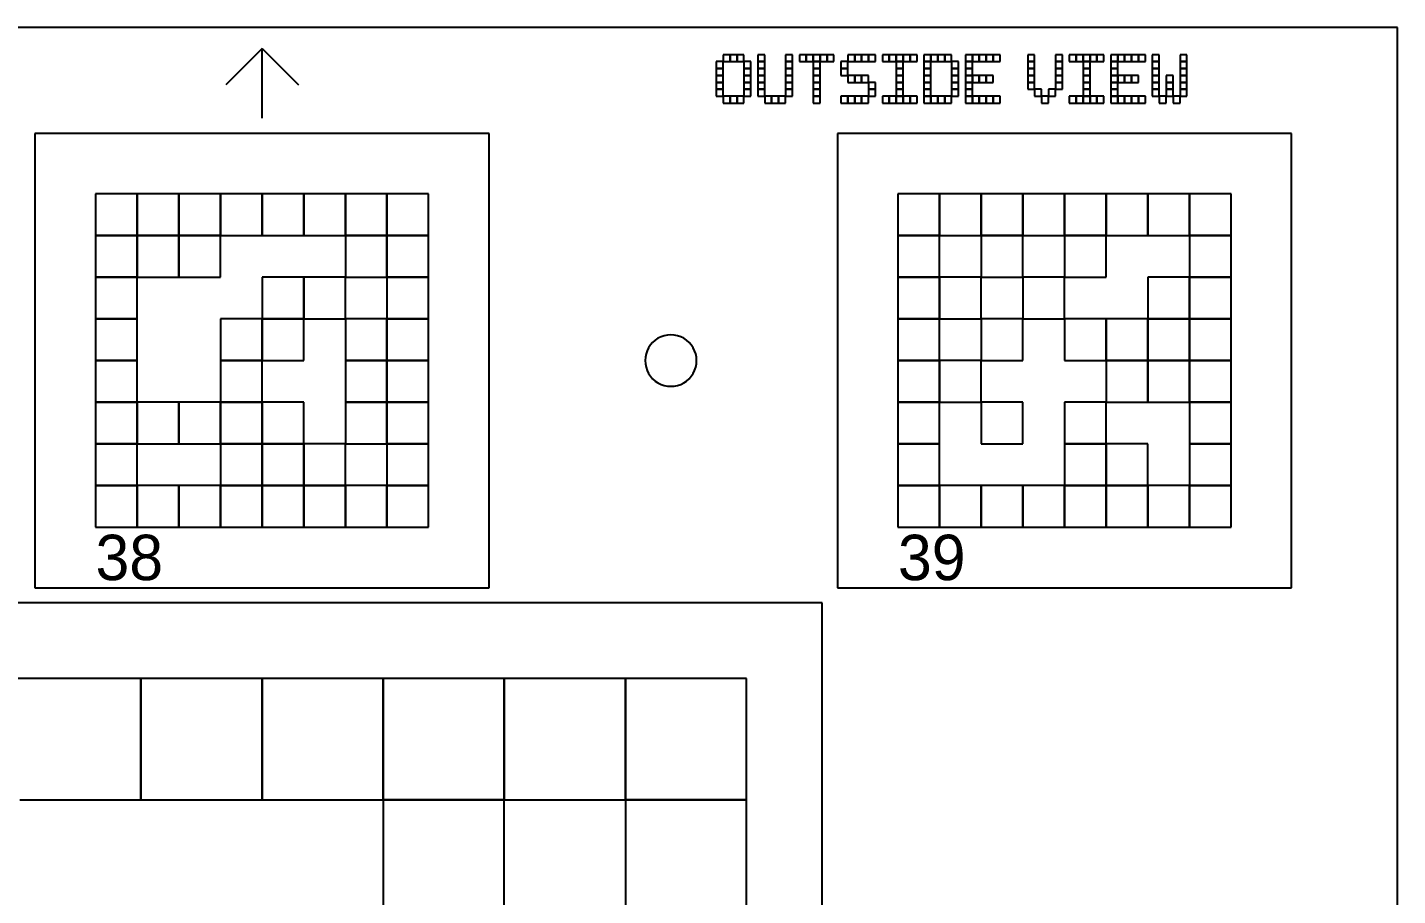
# Model space of a CAD drawing. Extents: x 0 to 490, y -8 to 329.
# Drawn here: x 229.5 to 320, y 92.7 to 150 of the extents above; entities that cross this region are included whole.
import ezdxf

# ---------------------------------------------------------------- set-up
doc = ezdxf.new("R2010")
doc.units = 0
for name, color, linetype in [('BLACK_POCKET', 7, 'CONTINUOUS'), ('BOARD_TEXT', 2, 'CONTINUOUS'), ('CUT', 1, 'CONTINUOUS'), ('LABEL', 3, 'CONTINUOUS'), ('MOUNT_HOLE', 5, 'CONTINUOUS'), ('ORIENTATION', 1, 'CONTINUOUS'), ('QUIET_ZONE', 4, 'CONTINUOUS'), ('TAG_BOUNDARY', 8, 'CONTINUOUS')]:
    doc.layers.add(name, color=color, linetype=linetype)

msp = doc.modelspace()

# ---------------------------------------------------------------- linework, layer by layer
at = {"layer": 'BLACK_POCKET'}
for p, q in [((236.75, 139), (234, 139)), ((234, 139), (234, 136.25)), ((236.75, 136.25), (236.75, 139)), ((239.5, 139), (236.75, 139)), ((236.75, 139), (236.75, 136.25)), ((239.5, 136.25), (239.5, 139)), ((242.25, 139), (239.5, 139)), ((239.5, 139), (239.5, 136.25)), ((242.25, 136.25), (242.25, 139)), ((245, 139), (242.25, 139)), ((242.25, 139), (242.25, 136.25)), ((245, 136.25), (245, 139)), ((247.75, 139), (245, 139)), ((245, 139), (245, 136.25)), ((247.75, 136.25), (247.75, 139)), ((250.5, 139), (247.75, 139)), ((247.75, 139), (247.75, 136.25)), ((250.5, 136.25), (250.5, 139)), ((253.25, 139), (250.5, 139)), ((250.5, 139), (250.5, 136.25)), ((253.25, 136.25), (253.25, 139)), ((256, 139), (253.25, 139)), ((253.25, 139), (253.25, 136.25)), ((256, 136.25), (256, 139)), ((289.75, 139), (287, 139)), ((287, 139), (287, 136.25)), ((289.75, 136.25), (289.75, 139)), ((292.5, 139), (289.75, 139)), ((289.75, 139), (289.75, 136.25)), ((292.5, 136.25), (292.5, 139)), ((295.25, 139), (292.5, 139)), ((292.5, 139), (292.5, 136.25)), ((295.25, 136.25), (295.25, 139)), ((298, 139), (295.25, 139)), ((295.25, 139), (295.25, 136.25)), ((298, 136.25), (298, 139)), ((300.75, 139), (298, 139)), ((298, 139), (298, 136.25)), ((300.75, 136.25), (300.75, 139)), ((303.5, 139), (300.75, 139)), ((300.75, 139), (300.75, 136.25)), ((303.5, 136.25), (303.5, 139)), ((306.25, 139), (303.5, 139)), ((303.5, 139), (303.5, 136.25)), ((306.25, 136.25), (306.25, 139)), ((309, 139), (306.25, 139)), ((306.25, 139), (306.25, 136.25)), ((309, 136.25), (309, 139)), ((234, 136.25), (236.75, 136.25)), ((236.75, 136.25), (234, 136.25)), ((234, 136.25), (234, 133.5)), ((236.75, 136.25), (239.5, 136.25)), ((236.75, 133.5), (236.75, 136.25)), ((239.5, 136.25), (236.75, 136.25)), ((236.75, 136.25), (236.75, 133.5)), ((239.5, 136.25), (242.25, 136.25)), ((239.5, 133.5), (239.5, 136.25)), ((242.25, 136.25), (239.5, 136.25)), ((239.5, 136.25), (239.5, 133.5)), ((242.25, 136.25), (245, 136.25)), ((242.25, 133.5), (242.25, 136.25)), ((245, 136.25), (247.75, 136.25)), ((247.75, 136.25), (250.5, 136.25)), ((250.5, 136.25), (253.25, 136.25)), ((253.25, 136.25), (250.5, 136.25)), ((250.5, 136.25), (250.5, 133.5)), ((253.25, 136.25), (256, 136.25)), ((253.25, 133.5), (253.25, 136.25)), ((256, 136.25), (253.25, 136.25)), ((253.25, 136.25), (253.25, 133.5)), ((256, 133.5), (256, 136.25)), ((287, 136.25), (289.75, 136.25)), ((289.75, 136.25), (287, 136.25)), ((287, 136.25), (287, 133.5)), ((289.75, 136.25), (292.5, 136.25)), ((289.75, 133.5), (289.75, 136.25)), ((292.5, 136.25), (295.25, 136.25)), ((295.25, 136.25), (292.5, 136.25)), ((292.5, 136.25), (292.5, 133.5)), ((295.25, 136.25), (298, 136.25)), ((295.25, 133.5), (295.25, 136.25)), ((298, 136.25), (300.75, 136.25)), ((300.75, 136.25), (298, 136.25)), ((298, 136.25), (298, 133.5)), ((300.75, 136.25), (303.5, 136.25)), ((300.75, 133.5), (300.75, 136.25)), ((303.5, 136.25), (306.25, 136.25)), ((306.25, 136.25), (309, 136.25)), ((309, 136.25), (306.25, 136.25)), ((306.25, 136.25), (306.25, 133.5)), ((309, 133.5), (309, 136.25)), ((234, 133.5), (236.75, 133.5)), ((236.75, 133.5), (234, 133.5)), ((234, 133.5), (234, 130.75)), ((236.75, 133.5), (239.5, 133.5)), ((236.75, 130.75), (236.75, 133.5)), ((239.5, 133.5), (242.25, 133.5)), ((247.75, 133.5), (245, 133.5)), ((245, 133.5), (245, 130.75)), ((247.75, 130.75), (247.75, 133.5)), ((250.5, 133.5), (247.75, 133.5)), ((247.75, 133.5), (247.75, 130.75)), ((250.5, 133.5), (253.25, 133.5)), ((250.5, 130.75), (250.5, 133.5)), ((253.25, 133.5), (256, 133.5)), ((256, 133.5), (253.25, 133.5)), ((253.25, 133.5), (253.25, 130.75)), ((256, 130.75), (256, 133.5)), ((287, 133.5), (289.75, 133.5)), ((289.75, 133.5), (287, 133.5)), ((287, 133.5), (287, 130.75)), ((289.75, 130.75), (289.75, 133.5)), ((292.5, 133.5), (289.75, 133.5)), ((289.75, 133.5), (289.75, 130.75)), ((292.5, 133.5), (295.25, 133.5)), ((292.5, 130.75), (292.5, 133.5)), ((298, 133.5), (295.25, 133.5)), ((295.25, 133.5), (295.25, 130.75)), ((298, 133.5), (300.75, 133.5)), ((298, 130.75), (298, 133.5)), ((306.25, 133.5), (303.5, 133.5)), ((303.5, 133.5), (303.5, 130.75)), ((306.25, 133.5), (309, 133.5)), ((306.25, 130.75), (306.25, 133.5)), ((309, 133.5), (306.25, 133.5)), ((306.25, 133.5), (306.25, 130.75)), ((309, 130.75), (309, 133.5)), ((234, 130.75), (236.75, 130.75)), ((236.75, 130.75), (234, 130.75)), ((234, 130.75), (234, 128)), ((236.75, 128), (236.75, 130.75)), ((245, 130.75), (242.25, 130.75)), ((242.25, 130.75), (242.25, 128)), ((245, 130.75), (247.75, 130.75)), ((245, 128), (245, 130.75)), ((247.75, 130.75), (245, 130.75)), ((245, 130.75), (245, 128)), ((247.75, 130.75), (250.5, 130.75)), ((247.75, 128), (247.75, 130.75)), ((253.25, 130.75), (250.5, 130.75)), ((250.5, 130.75), (250.5, 128)), ((253.25, 130.75), (256, 130.75)), ((253.25, 128), (253.25, 130.75)), ((256, 130.75), (253.25, 130.75)), ((253.25, 130.75), (253.25, 128)), ((256, 128), (256, 130.75)), ((287, 130.75), (289.75, 130.75)), ((289.75, 130.75), (287, 130.75)), ((287, 130.75), (287, 128)), ((289.75, 130.75), (292.5, 130.75)), ((289.75, 128), (289.75, 130.75)), ((295.25, 130.75), (292.5, 130.75)), ((292.5, 130.75), (292.5, 128)), ((295.25, 130.75), (298, 130.75)), ((295.25, 128), (295.25, 130.75)), ((300.75, 130.75), (298, 130.75)), ((298, 130.75), (298, 128)), ((300.75, 128), (300.75, 130.75)), ((303.5, 130.75), (300.75, 130.75)), ((300.75, 130.75), (300.75, 128)), ((303.5, 130.75), (306.25, 130.75)), ((303.5, 128), (303.5, 130.75)), ((306.25, 130.75), (303.5, 130.75)), ((303.5, 130.75), (303.5, 128)), ((306.25, 130.75), (309, 130.75)), ((306.25, 128), (306.25, 130.75)), ((309, 130.75), (306.25, 130.75)), ((306.25, 130.75), (306.25, 128)), ((309, 128), (309, 130.75)), ((234, 128), (236.75, 128)), ((236.75, 128), (234, 128)), ((234, 128), (234, 125.25)), ((236.75, 125.25), (236.75, 128)), ((242.25, 128), (245, 128)), ((245, 128), (242.25, 128)), ((242.25, 128), (242.25, 125.25)), ((245, 128), (247.75, 128)), ((245, 125.25), (245, 128)), ((250.5, 128), (253.25, 128)), ((253.25, 128), (250.5, 128)), ((250.5, 128), (250.5, 125.25)), ((253.25, 128), (256, 128)), ((253.25, 125.25), (253.25, 128)), ((256, 128), (253.25, 128)), ((253.25, 128), (253.25, 125.25)), ((256, 125.25), (256, 128)), ((287, 128), (289.75, 128)), ((289.75, 128), (287, 128)), ((287, 128), (287, 125.25)), ((289.75, 125.25), (289.75, 128)), ((292.5, 128), (289.75, 128)), ((289.75, 128), (289.75, 125.25)), ((292.5, 128), (295.25, 128)), ((292.5, 125.25), (292.5, 128)), ((298, 128), (300.75, 128)), ((300.75, 128), (303.5, 128)), ((303.5, 128), (300.75, 128)), ((300.75, 128), (300.75, 125.25)), ((303.5, 128), (306.25, 128)), ((303.5, 125.25), (303.5, 128)), ((306.25, 128), (303.5, 128)), ((303.5, 128), (303.5, 125.25)), ((306.25, 128), (309, 128)), ((306.25, 125.25), (306.25, 128)), ((309, 128), (306.25, 128)), ((306.25, 128), (306.25, 125.25)), ((309, 125.25), (309, 128)), ((234, 125.25), (236.75, 125.25)), ((236.75, 125.25), (234, 125.25)), ((234, 125.25), (234, 122.5)), ((236.75, 122.5), (236.75, 125.25)), ((239.5, 125.25), (236.75, 125.25)), ((236.75, 125.25), (236.75, 122.5)), ((239.5, 122.5), (239.5, 125.25)), ((242.25, 125.25), (239.5, 125.25)), ((239.5, 125.25), (239.5, 122.5)), ((242.25, 125.25), (245, 125.25)), ((242.25, 122.5), (242.25, 125.25)), ((245, 125.25), (242.25, 125.25)), ((242.25, 125.25), (242.25, 122.5)), ((245, 122.5), (245, 125.25)), ((247.75, 125.25), (245, 125.25)), ((245, 125.25), (245, 122.5)), ((247.75, 122.5), (247.75, 125.25)), ((250.5, 125.25), (253.25, 125.25)), ((253.25, 125.25), (250.5, 125.25)), ((250.5, 125.25), (250.5, 122.5)), ((253.25, 125.25), (256, 125.25)), ((253.25, 122.5), (253.25, 125.25)), ((256, 125.25), (253.25, 125.25)), ((253.25, 125.25), (253.25, 122.5)), ((256, 122.5), (256, 125.25)), ((287, 125.25), (289.75, 125.25)), ((289.75, 125.25), (287, 125.25)), ((287, 125.25), (287, 122.5)), ((289.75, 125.25), (292.5, 125.25)), ((289.75, 122.5), (289.75, 125.25)), ((295.25, 125.25), (292.5, 125.25)), ((292.5, 125.25), (292.5, 122.5)), ((295.25, 122.5), (295.25, 125.25)), ((300.75, 125.25), (298, 125.25)), ((298, 125.25), (298, 122.5)), ((300.75, 125.25), (303.5, 125.25)), ((300.75, 122.5), (300.75, 125.25)), ((303.5, 125.25), (306.25, 125.25)), ((306.25, 125.25), (309, 125.25)), ((309, 125.25), (306.25, 125.25)), ((306.25, 125.25), (306.25, 122.5)), ((309, 122.5), (309, 125.25)), ((234, 122.5), (236.75, 122.5)), ((236.75, 122.5), (234, 122.5)), ((234, 122.5), (234, 119.75)), ((236.75, 122.5), (239.5, 122.5)), ((236.75, 119.75), (236.75, 122.5)), ((239.5, 122.5), (242.25, 122.5)), ((242.25, 122.5), (245, 122.5)), ((245, 122.5), (242.25, 122.5)), ((242.25, 122.5), (242.25, 119.75)), ((245, 122.5), (247.75, 122.5)), ((245, 119.75), (245, 122.5)), ((247.75, 122.5), (245, 122.5)), ((245, 122.5), (245, 119.75)), ((247.75, 119.75), (247.75, 122.5)), ((250.5, 122.5), (247.75, 122.5)), ((247.75, 122.5), (247.75, 119.75)), ((250.5, 122.5), (253.25, 122.5)), ((250.5, 119.75), (250.5, 122.5)), ((253.25, 122.5), (256, 122.5)), ((256, 122.5), (253.25, 122.5)), ((253.25, 122.5), (253.25, 119.75)), ((256, 119.75), (256, 122.5)), ((287, 122.5), (289.75, 122.5)), ((289.75, 122.5), (287, 122.5)), ((287, 122.5), (287, 119.75)), ((289.75, 119.75), (289.75, 122.5)), ((292.5, 122.5), (295.25, 122.5)), ((298, 122.5), (300.75, 122.5)), ((300.75, 122.5), (298, 122.5)), ((298, 122.5), (298, 119.75)), ((300.75, 119.75), (300.75, 122.5)), ((303.5, 122.5), (300.75, 122.5)), ((300.75, 122.5), (300.75, 119.75)), ((303.5, 119.75), (303.5, 122.5)), ((306.25, 122.5), (309, 122.5)), ((309, 122.5), (306.25, 122.5)), ((306.25, 122.5), (306.25, 119.75)), ((309, 119.75), (309, 122.5)), ((234, 119.75), (236.75, 119.75)), ((236.75, 119.75), (234, 119.75)), ((234, 119.75), (234, 117)), ((236.75, 117), (236.75, 119.75)), ((239.5, 119.75), (236.75, 119.75)), ((236.75, 119.75), (236.75, 117)), ((239.5, 117), (239.5, 119.75)), ((242.25, 119.75), (239.5, 119.75)), ((239.5, 119.75), (239.5, 117)), ((242.25, 119.75), (245, 119.75)), ((242.25, 117), (242.25, 119.75)), ((245, 119.75), (242.25, 119.75)), ((242.25, 119.75), (242.25, 117)), ((245, 119.75), (247.75, 119.75)), ((245, 117), (245, 119.75)), ((247.75, 119.75), (245, 119.75)), ((245, 119.75), (245, 117)), ((247.75, 119.75), (250.5, 119.75)), ((247.75, 117), (247.75, 119.75)), ((250.5, 119.75), (247.75, 119.75)), ((247.75, 119.75), (247.75, 117)), ((250.5, 117), (250.5, 119.75)), ((253.25, 119.75), (250.5, 119.75)), ((250.5, 119.75), (250.5, 117)), ((253.25, 119.75), (256, 119.75)), ((253.25, 117), (253.25, 119.75)), ((256, 119.75), (253.25, 119.75)), ((253.25, 119.75), (253.25, 117)), ((256, 117), (256, 119.75)), ((287, 119.75), (289.75, 119.75)), ((289.75, 119.75), (287, 119.75)), ((287, 119.75), (287, 117)), ((289.75, 117), (289.75, 119.75)), ((292.5, 119.75), (289.75, 119.75)), ((289.75, 119.75), (289.75, 117)), ((292.5, 117), (292.5, 119.75)), ((295.25, 119.75), (292.5, 119.75)), ((292.5, 119.75), (292.5, 117)), ((295.25, 117), (295.25, 119.75)), ((298, 119.75), (295.25, 119.75)), ((295.25, 119.75), (295.25, 117)), ((298, 119.75), (300.75, 119.75)), ((298, 117), (298, 119.75)), ((300.75, 119.75), (298, 119.75)), ((298, 119.75), (298, 117)), ((300.75, 119.75), (303.5, 119.75)), ((300.75, 117), (300.75, 119.75)), ((303.5, 119.75), (300.75, 119.75)), ((300.75, 119.75), (300.75, 117)), ((303.5, 117), (303.5, 119.75)), ((306.25, 119.75), (303.5, 119.75)), ((303.5, 119.75), (303.5, 117)), ((306.25, 119.75), (309, 119.75)), ((306.25, 117), (306.25, 119.75)), ((309, 119.75), (306.25, 119.75)), ((306.25, 119.75), (306.25, 117)), ((309, 117), (309, 119.75)), ((234, 117), (236.75, 117)), ((236.75, 117), (239.5, 117)), ((239.5, 117), (242.25, 117)), ((242.25, 117), (245, 117)), ((245, 117), (247.75, 117)), ((247.75, 117), (250.5, 117)), ((250.5, 117), (253.25, 117)), ((253.25, 117), (256, 117)), ((287, 117), (289.75, 117)), ((289.75, 117), (292.5, 117)), ((292.5, 117), (295.25, 117)), ((295.25, 117), (298, 117)), ((298, 117), (300.75, 117)), ((300.75, 117), (303.5, 117)), ((303.5, 117), (306.25, 117)), ((306.25, 117), (309, 117)), ((237, 107), (229, 107)), ((237, 99), (237, 107)), ((245, 107), (237, 107)), ((237, 107), (237, 99)), ((245, 99), (245, 107)), ((253, 107), (245, 107)), ((245, 107), (245, 99)), ((253, 99), (253, 107)), ((261, 107), (253, 107)), ((253, 107), (253, 99)), ((261, 99), (261, 107)), ((269, 107), (261, 107)), ((261, 107), (261, 99)), ((269, 99), (269, 107)), ((277, 107), (269, 107)), ((269, 107), (269, 99)), ((277, 99), (277, 107)), ((229, 99), (237, 99)), ((237, 99), (245, 99)), ((245, 99), (253, 99)), ((253, 99), (261, 99)), ((261, 99), (253, 99)), ((253, 99), (253, 91)), ((261, 99), (269, 99)), ((261, 91), (261, 99)), ((269, 99), (277, 99)), ((277, 99), (269, 99)), ((269, 99), (269, 91)), ((277, 91), (277, 99))]:
    msp.add_line(p, q, dxfattribs=at)
at = {"layer": 'BOARD_TEXT'}
for p, q in [((275.457143, 147.742857), (275, 147.742857)), ((275, 147.742857), (275, 147.285714)), ((275.914286, 148.2), (275.457143, 148.2)), ((275.457143, 148.2), (275.457143, 147.742857)), ((275.457143, 147.742857), (275.914286, 147.742857)), ((275.457143, 147.285714), (275.457143, 147.742857)), ((275.914286, 147.742857), (275.914286, 148.2)), ((276.371429, 148.2), (275.914286, 148.2)), ((275.914286, 148.2), (275.914286, 147.742857)), ((275.914286, 147.742857), (276.371429, 147.742857)), ((276.371429, 147.742857), (276.371429, 148.2)), ((276.828571, 148.2), (276.371429, 148.2)), ((276.371429, 148.2), (276.371429, 147.742857)), ((276.371429, 147.742857), (276.828571, 147.742857)), ((276.828571, 147.742857), (276.828571, 148.2)), ((277.285714, 147.742857), (276.828571, 147.742857)), ((276.828571, 147.742857), (276.828571, 147.285714)), ((277.285714, 147.285714), (277.285714, 147.742857)), ((278.2, 148.2), (277.742857, 148.2)), ((277.742857, 148.2), (277.742857, 147.742857)), ((277.742857, 147.742857), (278.2, 147.742857)), ((278.2, 147.742857), (277.742857, 147.742857)), ((277.742857, 147.742857), (277.742857, 147.285714)), ((278.2, 147.742857), (278.2, 148.2)), ((278.2, 147.285714), (278.2, 147.742857)), ((280.028571, 148.2), (279.571429, 148.2)), ((279.571429, 148.2), (279.571429, 147.742857)), ((279.571429, 147.742857), (280.028571, 147.742857)), ((280.028571, 147.742857), (279.571429, 147.742857)), ((279.571429, 147.742857), (279.571429, 147.285714)), ((280.028571, 147.742857), (280.028571, 148.2)), ((280.028571, 147.285714), (280.028571, 147.742857)), ((280.942857, 148.2), (280.485714, 148.2)), ((280.485714, 148.2), (280.485714, 147.742857)), ((280.485714, 147.742857), (280.942857, 147.742857)), ((280.942857, 147.742857), (280.942857, 148.2)), ((281.4, 148.2), (280.942857, 148.2)), ((280.942857, 148.2), (280.942857, 147.742857)), ((280.942857, 147.742857), (281.4, 147.742857)), ((281.4, 147.742857), (281.4, 148.2)), ((281.857143, 148.2), (281.4, 148.2)), ((281.4, 148.2), (281.4, 147.742857)), ((281.4, 147.742857), (281.857143, 147.742857)), ((281.857143, 147.742857), (281.4, 147.742857)), ((281.4, 147.742857), (281.4, 147.285714)), ((281.857143, 147.742857), (281.857143, 148.2)), ((282.314286, 148.2), (281.857143, 148.2)), ((281.857143, 148.2), (281.857143, 147.742857)), ((281.857143, 147.742857), (282.314286, 147.742857)), ((281.857143, 147.285714), (281.857143, 147.742857)), ((282.314286, 147.742857), (282.314286, 148.2)), ((282.771429, 148.2), (282.314286, 148.2)), ((282.314286, 148.2), (282.314286, 147.742857)), ((282.314286, 147.742857), (282.771429, 147.742857)), ((282.771429, 147.742857), (282.771429, 148.2)), ((283.685714, 147.742857), (283.228571, 147.742857)), ((283.228571, 147.742857), (283.228571, 147.285714)), ((284.142857, 148.2), (283.685714, 148.2)), ((283.685714, 148.2), (283.685714, 147.742857)), ((283.685714, 147.742857), (284.142857, 147.742857)), ((283.685714, 147.285714), (283.685714, 147.742857)), ((284.142857, 147.742857), (284.142857, 148.2)), ((284.6, 148.2), (284.142857, 148.2)), ((284.142857, 148.2), (284.142857, 147.742857)), ((284.142857, 147.742857), (284.6, 147.742857)), ((284.6, 147.742857), (284.6, 148.2)), ((285.057143, 148.2), (284.6, 148.2)), ((284.6, 148.2), (284.6, 147.742857)), ((284.6, 147.742857), (285.057143, 147.742857)), ((285.057143, 147.742857), (285.057143, 148.2)), ((285.514286, 148.2), (285.057143, 148.2)), ((285.057143, 148.2), (285.057143, 147.742857)), ((285.057143, 147.742857), (285.514286, 147.742857)), ((285.514286, 147.742857), (285.514286, 148.2)), ((286.428571, 148.2), (285.971429, 148.2)), ((285.971429, 148.2), (285.971429, 147.742857)), ((285.971429, 147.742857), (286.428571, 147.742857)), ((286.428571, 147.742857), (286.428571, 148.2)), ((286.885714, 148.2), (286.428571, 148.2)), ((286.428571, 148.2), (286.428571, 147.742857)), ((286.428571, 147.742857), (286.885714, 147.742857)), ((286.885714, 147.742857), (286.885714, 148.2)), ((287.342857, 148.2), (286.885714, 148.2)), ((286.885714, 148.2), (286.885714, 147.742857)), ((286.885714, 147.742857), (287.342857, 147.742857)), ((287.342857, 147.742857), (286.885714, 147.742857)), ((286.885714, 147.742857), (286.885714, 147.285714)), ((287.342857, 147.742857), (287.342857, 148.2)), ((287.8, 148.2), (287.342857, 148.2)), ((287.342857, 148.2), (287.342857, 147.742857)), ((287.342857, 147.742857), (287.8, 147.742857)), ((287.342857, 147.285714), (287.342857, 147.742857)), ((287.8, 147.742857), (287.8, 148.2)), ((288.257143, 148.2), (287.8, 148.2)), ((287.8, 148.2), (287.8, 147.742857)), ((287.8, 147.742857), (288.257143, 147.742857)), ((288.257143, 147.742857), (288.257143, 148.2)), ((289.171429, 148.2), (288.714286, 148.2)), ((288.714286, 148.2), (288.714286, 147.742857)), ((288.714286, 147.742857), (289.171429, 147.742857)), ((289.171429, 147.742857), (288.714286, 147.742857)), ((288.714286, 147.742857), (288.714286, 147.285714)), ((289.171429, 147.742857), (289.171429, 148.2)), ((289.628571, 148.2), (289.171429, 148.2)), ((289.171429, 148.2), (289.171429, 147.742857)), ((289.171429, 147.742857), (289.628571, 147.742857)), ((289.171429, 147.285714), (289.171429, 147.742857)), ((289.628571, 147.742857), (289.628571, 148.2)), ((290.085714, 148.2), (289.628571, 148.2)), ((289.628571, 148.2), (289.628571, 147.742857)), ((289.628571, 147.742857), (290.085714, 147.742857)), ((290.085714, 147.742857), (290.085714, 148.2)), ((290.542857, 148.2), (290.085714, 148.2)), ((290.085714, 148.2), (290.085714, 147.742857)), ((290.085714, 147.742857), (290.542857, 147.742857)), ((290.542857, 147.742857), (290.542857, 148.2)), ((291, 147.742857), (290.542857, 147.742857)), ((290.542857, 147.742857), (290.542857, 147.285714)), ((291, 147.285714), (291, 147.742857)), ((291.914286, 148.2), (291.457143, 148.2)), ((291.457143, 148.2), (291.457143, 147.742857)), ((291.457143, 147.742857), (291.914286, 147.742857)), ((291.914286, 147.742857), (291.457143, 147.742857)), ((291.457143, 147.742857), (291.457143, 147.285714)), ((291.914286, 147.742857), (291.914286, 148.2)), ((292.371429, 148.2), (291.914286, 148.2)), ((291.914286, 148.2), (291.914286, 147.742857)), ((291.914286, 147.742857), (292.371429, 147.742857)), ((291.914286, 147.285714), (291.914286, 147.742857)), ((292.371429, 147.742857), (292.371429, 148.2)), ((292.828571, 148.2), (292.371429, 148.2)), ((292.371429, 148.2), (292.371429, 147.742857)), ((292.371429, 147.742857), (292.828571, 147.742857)), ((292.828571, 147.742857), (292.828571, 148.2)), ((293.285714, 148.2), (292.828571, 148.2)), ((292.828571, 148.2), (292.828571, 147.742857)), ((292.828571, 147.742857), (293.285714, 147.742857)), ((293.285714, 147.742857), (293.285714, 148.2)), ((293.742857, 148.2), (293.285714, 148.2)), ((293.285714, 148.2), (293.285714, 147.742857)), ((293.285714, 147.742857), (293.742857, 147.742857)), ((293.742857, 147.742857), (293.742857, 148.2)), ((296.028571, 148.2), (295.571429, 148.2)), ((295.571429, 148.2), (295.571429, 147.742857)), ((295.571429, 147.742857), (296.028571, 147.742857)), ((296.028571, 147.742857), (295.571429, 147.742857)), ((295.571429, 147.742857), (295.571429, 147.285714)), ((296.028571, 147.742857), (296.028571, 148.2)), ((296.028571, 147.285714), (296.028571, 147.742857)), ((297.857143, 148.2), (297.4, 148.2)), ((297.4, 148.2), (297.4, 147.742857)), ((297.4, 147.742857), (297.857143, 147.742857)), ((297.857143, 147.742857), (297.4, 147.742857)), ((297.4, 147.742857), (297.4, 147.285714)), ((297.857143, 147.742857), (297.857143, 148.2)), ((297.857143, 147.285714), (297.857143, 147.742857)), ((298.771429, 148.2), (298.314286, 148.2)), ((298.314286, 148.2), (298.314286, 147.742857)), ((298.314286, 147.742857), (298.771429, 147.742857)), ((298.771429, 147.742857), (298.771429, 148.2)), ((299.228571, 148.2), (298.771429, 148.2)), ((298.771429, 148.2), (298.771429, 147.742857)), ((298.771429, 147.742857), (299.228571, 147.742857)), ((299.228571, 147.742857), (299.228571, 148.2)), ((299.685714, 148.2), (299.228571, 148.2)), ((299.228571, 148.2), (299.228571, 147.742857)), ((299.228571, 147.742857), (299.685714, 147.742857)), ((299.685714, 147.742857), (299.228571, 147.742857)), ((299.228571, 147.742857), (299.228571, 147.285714)), ((299.685714, 147.742857), (299.685714, 148.2)), ((300.142857, 148.2), (299.685714, 148.2)), ((299.685714, 148.2), (299.685714, 147.742857)), ((299.685714, 147.742857), (300.142857, 147.742857)), ((299.685714, 147.285714), (299.685714, 147.742857)), ((300.142857, 147.742857), (300.142857, 148.2)), ((300.6, 148.2), (300.142857, 148.2)), ((300.142857, 148.2), (300.142857, 147.742857)), ((300.142857, 147.742857), (300.6, 147.742857)), ((300.6, 147.742857), (300.6, 148.2)), ((301.514286, 148.2), (301.057143, 148.2)), ((301.057143, 148.2), (301.057143, 147.742857)), ((301.057143, 147.742857), (301.514286, 147.742857)), ((301.514286, 147.742857), (301.057143, 147.742857)), ((301.057143, 147.742857), (301.057143, 147.285714)), ((301.514286, 147.742857), (301.514286, 148.2)), ((301.971429, 148.2), (301.514286, 148.2)), ((301.514286, 148.2), (301.514286, 147.742857)), ((301.514286, 147.742857), (301.971429, 147.742857)), ((301.514286, 147.285714), (301.514286, 147.742857)), ((301.971429, 147.742857), (301.971429, 148.2)), ((302.428571, 148.2), (301.971429, 148.2)), ((301.971429, 148.2), (301.971429, 147.742857)), ((301.971429, 147.742857), (302.428571, 147.742857)), ((302.428571, 147.742857), (302.428571, 148.2)), ((302.885714, 148.2), (302.428571, 148.2)), ((302.428571, 148.2), (302.428571, 147.742857)), ((302.428571, 147.742857), (302.885714, 147.742857)), ((302.885714, 147.742857), (302.885714, 148.2)), ((303.342857, 148.2), (302.885714, 148.2)), ((302.885714, 148.2), (302.885714, 147.742857)), ((302.885714, 147.742857), (303.342857, 147.742857)), ((303.342857, 147.742857), (303.342857, 148.2)), ((304.257143, 148.2), (303.8, 148.2)), ((303.8, 148.2), (303.8, 147.742857)), ((303.8, 147.742857), (304.257143, 147.742857)), ((304.257143, 147.742857), (303.8, 147.742857)), ((303.8, 147.742857), (303.8, 147.285714)), ((304.257143, 147.742857), (304.257143, 148.2)), ((304.257143, 147.285714), (304.257143, 147.742857)), ((306.085714, 148.2), (305.628571, 148.2)), ((305.628571, 148.2), (305.628571, 147.742857)), ((305.628571, 147.742857), (306.085714, 147.742857)), ((306.085714, 147.742857), (305.628571, 147.742857)), ((305.628571, 147.742857), (305.628571, 147.285714)), ((306.085714, 147.742857), (306.085714, 148.2)), ((306.085714, 147.285714), (306.085714, 147.742857)), ((275, 147.285714), (275.457143, 147.285714)), ((275.457143, 147.285714), (275, 147.285714)), ((275, 147.285714), (275, 146.828571)), ((275, 146.828571), (275.457143, 146.828571)), ((275.457143, 146.828571), (275, 146.828571)), ((275, 146.828571), (275, 146.371429)), ((275.457143, 146.828571), (275.457143, 147.285714)), ((275.457143, 146.371429), (275.457143, 146.828571)), ((276.828571, 147.285714), (277.285714, 147.285714)), ((277.285714, 147.285714), (276.828571, 147.285714)), ((276.828571, 147.285714), (276.828571, 146.828571)), ((276.828571, 146.828571), (277.285714, 146.828571)), ((277.285714, 146.828571), (276.828571, 146.828571)), ((276.828571, 146.828571), (276.828571, 146.371429)), ((277.285714, 146.828571), (277.285714, 147.285714)), ((277.285714, 146.371429), (277.285714, 146.828571)), ((277.742857, 147.285714), (278.2, 147.285714)), ((278.2, 147.285714), (277.742857, 147.285714)), ((277.742857, 147.285714), (277.742857, 146.828571)), ((277.742857, 146.828571), (278.2, 146.828571)), ((278.2, 146.828571), (277.742857, 146.828571)), ((277.742857, 146.828571), (277.742857, 146.371429)), ((278.2, 146.828571), (278.2, 147.285714)), ((278.2, 146.371429), (278.2, 146.828571)), ((279.571429, 147.285714), (280.028571, 147.285714)), ((280.028571, 147.285714), (279.571429, 147.285714)), ((279.571429, 147.285714), (279.571429, 146.828571)), ((279.571429, 146.828571), (280.028571, 146.828571)), ((280.028571, 146.828571), (279.571429, 146.828571)), ((279.571429, 146.828571), (279.571429, 146.371429)), ((280.028571, 146.828571), (280.028571, 147.285714)), ((280.028571, 146.371429), (280.028571, 146.828571)), ((281.4, 147.285714), (281.857143, 147.285714)), ((281.857143, 147.285714), (281.4, 147.285714)), ((281.4, 147.285714), (281.4, 146.828571)), ((281.4, 146.828571), (281.857143, 146.828571)), ((281.857143, 146.828571), (281.4, 146.828571)), ((281.4, 146.828571), (281.4, 146.371429)), ((281.857143, 146.828571), (281.857143, 147.285714)), ((281.857143, 146.371429), (281.857143, 146.828571)), ((283.228571, 147.285714), (283.685714, 147.285714)), ((283.685714, 147.285714), (283.228571, 147.285714)), ((283.228571, 147.285714), (283.228571, 146.828571)), ((283.228571, 146.828571), (283.685714, 146.828571)), ((283.685714, 146.828571), (283.685714, 147.285714)), ((284.142857, 146.828571), (283.685714, 146.828571)), ((283.685714, 146.828571), (283.685714, 146.371429)), ((284.142857, 146.371429), (284.142857, 146.828571)), ((284.6, 146.828571), (284.142857, 146.828571)), ((284.142857, 146.828571), (284.142857, 146.371429)), ((284.6, 146.371429), (284.6, 146.828571)), ((285.057143, 146.828571), (284.6, 146.828571)), ((284.6, 146.828571), (284.6, 146.371429)), ((285.057143, 146.371429), (285.057143, 146.828571)), ((286.885714, 147.285714), (287.342857, 147.285714)), ((287.342857, 147.285714), (286.885714, 147.285714)), ((286.885714, 147.285714), (286.885714, 146.828571)), ((286.885714, 146.828571), (287.342857, 146.828571)), ((287.342857, 146.828571), (286.885714, 146.828571)), ((286.885714, 146.828571), (286.885714, 146.371429)), ((287.342857, 146.828571), (287.342857, 147.285714)), ((287.342857, 146.371429), (287.342857, 146.828571)), ((288.714286, 147.285714), (289.171429, 147.285714)), ((289.171429, 147.285714), (288.714286, 147.285714)), ((288.714286, 147.285714), (288.714286, 146.828571)), ((288.714286, 146.828571), (289.171429, 146.828571)), ((289.171429, 146.828571), (288.714286, 146.828571)), ((288.714286, 146.828571), (288.714286, 146.371429)), ((289.171429, 146.828571), (289.171429, 147.285714)), ((289.171429, 146.371429), (289.171429, 146.828571)), ((290.542857, 147.285714), (291, 147.285714)), ((291, 147.285714), (290.542857, 147.285714)), ((290.542857, 147.285714), (290.542857, 146.828571)), ((290.542857, 146.828571), (291, 146.828571)), ((291, 146.828571), (290.542857, 146.828571)), ((290.542857, 146.828571), (290.542857, 146.371429)), ((291, 146.828571), (291, 147.285714)), ((291, 146.371429), (291, 146.828571)), ((291.457143, 147.285714), (291.914286, 147.285714)), ((291.914286, 147.285714), (291.457143, 147.285714)), ((291.457143, 147.285714), (291.457143, 146.828571)), ((291.457143, 146.828571), (291.914286, 146.828571)), ((291.914286, 146.828571), (291.457143, 146.828571)), ((291.457143, 146.828571), (291.457143, 146.371429)), ((291.914286, 146.828571), (291.914286, 147.285714)), ((291.914286, 146.371429), (291.914286, 146.828571)), ((292.371429, 146.828571), (291.914286, 146.828571)), ((291.914286, 146.828571), (291.914286, 146.371429)), ((292.371429, 146.371429), (292.371429, 146.828571)), ((292.828571, 146.828571), (292.371429, 146.828571)), ((292.371429, 146.828571), (292.371429, 146.371429)), ((292.828571, 146.371429), (292.828571, 146.828571)), ((293.285714, 146.828571), (292.828571, 146.828571)), ((292.828571, 146.828571), (292.828571, 146.371429)), ((293.285714, 146.371429), (293.285714, 146.828571)), ((295.571429, 147.285714), (296.028571, 147.285714)), ((296.028571, 147.285714), (295.571429, 147.285714)), ((295.571429, 147.285714), (295.571429, 146.828571)), ((295.571429, 146.828571), (296.028571, 146.828571)), ((296.028571, 146.828571), (295.571429, 146.828571)), ((295.571429, 146.828571), (295.571429, 146.371429)), ((296.028571, 146.828571), (296.028571, 147.285714)), ((296.028571, 146.371429), (296.028571, 146.828571)), ((297.4, 147.285714), (297.857143, 147.285714)), ((297.857143, 147.285714), (297.4, 147.285714)), ((297.4, 147.285714), (297.4, 146.828571)), ((297.4, 146.828571), (297.857143, 146.828571)), ((297.857143, 146.828571), (297.4, 146.828571)), ((297.4, 146.828571), (297.4, 146.371429)), ((297.857143, 146.828571), (297.857143, 147.285714)), ((297.857143, 146.371429), (297.857143, 146.828571)), ((299.228571, 147.285714), (299.685714, 147.285714)), ((299.685714, 147.285714), (299.228571, 147.285714)), ((299.228571, 147.285714), (299.228571, 146.828571)), ((299.228571, 146.828571), (299.685714, 146.828571)), ((299.685714, 146.828571), (299.228571, 146.828571)), ((299.228571, 146.828571), (299.228571, 146.371429)), ((299.685714, 146.828571), (299.685714, 147.285714)), ((299.685714, 146.371429), (299.685714, 146.828571)), ((301.057143, 147.285714), (301.514286, 147.285714)), ((301.514286, 147.285714), (301.057143, 147.285714)), ((301.057143, 147.285714), (301.057143, 146.828571)), ((301.057143, 146.828571), (301.514286, 146.828571)), ((301.514286, 146.828571), (301.057143, 146.828571)), ((301.057143, 146.828571), (301.057143, 146.371429)), ((301.514286, 146.828571), (301.514286, 147.285714)), ((301.514286, 146.371429), (301.514286, 146.828571)), ((301.971429, 146.828571), (301.514286, 146.828571)), ((301.514286, 146.828571), (301.514286, 146.371429)), ((301.971429, 146.371429), (301.971429, 146.828571)), ((302.428571, 146.828571), (301.971429, 146.828571)), ((301.971429, 146.828571), (301.971429, 146.371429)), ((302.428571, 146.371429), (302.428571, 146.828571)), ((302.885714, 146.828571), (302.428571, 146.828571)), ((302.428571, 146.828571), (302.428571, 146.371429)), ((302.885714, 146.371429), (302.885714, 146.828571)), ((303.8, 147.285714), (304.257143, 147.285714)), ((304.257143, 147.285714), (303.8, 147.285714)), ((303.8, 147.285714), (303.8, 146.828571)), ((303.8, 146.828571), (304.257143, 146.828571)), ((304.257143, 146.828571), (303.8, 146.828571)), ((303.8, 146.828571), (303.8, 146.371429)), ((304.257143, 146.828571), (304.257143, 147.285714)), ((304.257143, 146.371429), (304.257143, 146.828571)), ((305.171429, 146.828571), (304.714286, 146.828571)), ((304.714286, 146.828571), (304.714286, 146.371429)), ((305.171429, 146.371429), (305.171429, 146.828571)), ((305.628571, 147.285714), (306.085714, 147.285714)), ((306.085714, 147.285714), (305.628571, 147.285714)), ((305.628571, 147.285714), (305.628571, 146.828571)), ((305.628571, 146.828571), (306.085714, 146.828571)), ((306.085714, 146.828571), (305.628571, 146.828571)), ((305.628571, 146.828571), (305.628571, 146.371429)), ((306.085714, 146.828571), (306.085714, 147.285714)), ((306.085714, 146.371429), (306.085714, 146.828571)), ((275, 146.371429), (275.457143, 146.371429)), ((275.457143, 146.371429), (275, 146.371429)), ((275, 146.371429), (275, 145.914286)), ((275, 145.914286), (275.457143, 145.914286)), ((275.457143, 145.914286), (275, 145.914286)), ((275, 145.914286), (275, 145.457143)), ((275.457143, 145.914286), (275.457143, 146.371429)), ((275.457143, 145.457143), (275.457143, 145.914286)), ((276.828571, 146.371429), (277.285714, 146.371429)), ((277.285714, 146.371429), (276.828571, 146.371429)), ((276.828571, 146.371429), (276.828571, 145.914286)), ((276.828571, 145.914286), (277.285714, 145.914286)), ((277.285714, 145.914286), (276.828571, 145.914286)), ((276.828571, 145.914286), (276.828571, 145.457143)), ((277.285714, 145.914286), (277.285714, 146.371429)), ((277.285714, 145.457143), (277.285714, 145.914286)), ((277.742857, 146.371429), (278.2, 146.371429)), ((278.2, 146.371429), (277.742857, 146.371429)), ((277.742857, 146.371429), (277.742857, 145.914286)), ((277.742857, 145.914286), (278.2, 145.914286)), ((278.2, 145.914286), (277.742857, 145.914286)), ((277.742857, 145.914286), (277.742857, 145.457143)), ((278.2, 145.914286), (278.2, 146.371429)), ((278.2, 145.457143), (278.2, 145.914286)), ((279.571429, 146.371429), (280.028571, 146.371429)), ((280.028571, 146.371429), (279.571429, 146.371429)), ((279.571429, 146.371429), (279.571429, 145.914286)), ((279.571429, 145.914286), (280.028571, 145.914286)), ((280.028571, 145.914286), (279.571429, 145.914286)), ((279.571429, 145.914286), (279.571429, 145.457143)), ((280.028571, 145.914286), (280.028571, 146.371429)), ((280.028571, 145.457143), (280.028571, 145.914286)), ((281.4, 146.371429), (281.857143, 146.371429)), ((281.857143, 146.371429), (281.4, 146.371429)), ((281.4, 146.371429), (281.4, 145.914286)), ((281.4, 145.914286), (281.857143, 145.914286)), ((281.857143, 145.914286), (281.4, 145.914286)), ((281.4, 145.914286), (281.4, 145.457143)), ((281.857143, 145.914286), (281.857143, 146.371429)), ((281.857143, 145.457143), (281.857143, 145.914286)), ((283.685714, 146.371429), (284.142857, 146.371429)), ((284.142857, 146.371429), (284.6, 146.371429)), ((284.6, 146.371429), (285.057143, 146.371429)), ((285.514286, 146.371429), (285.057143, 146.371429)), ((285.057143, 146.371429), (285.057143, 145.914286)), ((285.057143, 145.914286), (285.514286, 145.914286)), ((285.514286, 145.914286), (285.057143, 145.914286)), ((285.057143, 145.914286), (285.057143, 145.457143)), ((285.514286, 145.914286), (285.514286, 146.371429)), ((285.514286, 145.457143), (285.514286, 145.914286)), ((286.885714, 146.371429), (287.342857, 146.371429)), ((287.342857, 146.371429), (286.885714, 146.371429)), ((286.885714, 146.371429), (286.885714, 145.914286)), ((286.885714, 145.914286), (287.342857, 145.914286)), ((287.342857, 145.914286), (286.885714, 145.914286)), ((286.885714, 145.914286), (286.885714, 145.457143)), ((287.342857, 145.914286), (287.342857, 146.371429)), ((287.342857, 145.457143), (287.342857, 145.914286)), ((288.714286, 146.371429), (289.171429, 146.371429)), ((289.171429, 146.371429), (288.714286, 146.371429)), ((288.714286, 146.371429), (288.714286, 145.914286)), ((288.714286, 145.914286), (289.171429, 145.914286)), ((289.171429, 145.914286), (288.714286, 145.914286)), ((288.714286, 145.914286), (288.714286, 145.457143)), ((289.171429, 145.914286), (289.171429, 146.371429)), ((289.171429, 145.457143), (289.171429, 145.914286)), ((290.542857, 146.371429), (291, 146.371429)), ((291, 146.371429), (290.542857, 146.371429)), ((290.542857, 146.371429), (290.542857, 145.914286)), ((290.542857, 145.914286), (291, 145.914286)), ((291, 145.914286), (290.542857, 145.914286)), ((290.542857, 145.914286), (290.542857, 145.457143)), ((291, 145.914286), (291, 146.371429)), ((291, 145.457143), (291, 145.914286)), ((291.457143, 146.371429), (291.914286, 146.371429)), ((291.914286, 146.371429), (291.457143, 146.371429)), ((291.457143, 146.371429), (291.457143, 145.914286)), ((291.457143, 145.914286), (291.914286, 145.914286)), ((291.914286, 145.914286), (291.457143, 145.914286)), ((291.457143, 145.914286), (291.457143, 145.457143)), ((291.914286, 146.371429), (292.371429, 146.371429)), ((291.914286, 145.914286), (291.914286, 146.371429)), ((291.914286, 145.457143), (291.914286, 145.914286)), ((292.371429, 146.371429), (292.828571, 146.371429)), ((292.828571, 146.371429), (293.285714, 146.371429)), ((295.571429, 146.371429), (296.028571, 146.371429)), ((296.028571, 146.371429), (295.571429, 146.371429)), ((295.571429, 146.371429), (295.571429, 145.914286)), ((295.571429, 145.914286), (296.028571, 145.914286)), ((296.028571, 145.914286), (296.028571, 146.371429)), ((296.485714, 145.914286), (296.028571, 145.914286)), ((296.028571, 145.914286), (296.028571, 145.457143)), ((296.485714, 145.457143), (296.485714, 145.914286)), ((297.4, 145.914286), (296.942857, 145.914286)), ((296.942857, 145.914286), (296.942857, 145.457143)), ((297.4, 146.371429), (297.857143, 146.371429)), ((297.857143, 146.371429), (297.4, 146.371429)), ((297.4, 146.371429), (297.4, 145.914286)), ((297.4, 145.914286), (297.857143, 145.914286)), ((297.4, 145.457143), (297.4, 145.914286)), ((297.857143, 145.914286), (297.857143, 146.371429)), ((299.228571, 146.371429), (299.685714, 146.371429)), ((299.685714, 146.371429), (299.228571, 146.371429)), ((299.228571, 146.371429), (299.228571, 145.914286)), ((299.228571, 145.914286), (299.685714, 145.914286)), ((299.685714, 145.914286), (299.228571, 145.914286)), ((299.228571, 145.914286), (299.228571, 145.457143)), ((299.685714, 145.914286), (299.685714, 146.371429)), ((299.685714, 145.457143), (299.685714, 145.914286)), ((301.057143, 146.371429), (301.514286, 146.371429)), ((301.514286, 146.371429), (301.057143, 146.371429)), ((301.057143, 146.371429), (301.057143, 145.914286)), ((301.057143, 145.914286), (301.514286, 145.914286)), ((301.514286, 145.914286), (301.057143, 145.914286)), ((301.057143, 145.914286), (301.057143, 145.457143)), ((301.514286, 146.371429), (301.971429, 146.371429)), ((301.514286, 145.914286), (301.514286, 146.371429)), ((301.514286, 145.457143), (301.514286, 145.914286)), ((301.971429, 146.371429), (302.428571, 146.371429)), ((302.428571, 146.371429), (302.885714, 146.371429)), ((303.8, 146.371429), (304.257143, 146.371429)), ((304.257143, 146.371429), (303.8, 146.371429)), ((303.8, 146.371429), (303.8, 145.914286)), ((303.8, 145.914286), (304.257143, 145.914286)), ((304.257143, 145.914286), (303.8, 145.914286)), ((303.8, 145.914286), (303.8, 145.457143)), ((304.257143, 145.914286), (304.257143, 146.371429)), ((304.257143, 145.457143), (304.257143, 145.914286)), ((304.714286, 146.371429), (305.171429, 146.371429)), ((305.171429, 146.371429), (304.714286, 146.371429)), ((304.714286, 146.371429), (304.714286, 145.914286)), ((304.714286, 145.914286), (305.171429, 145.914286)), ((305.171429, 145.914286), (304.714286, 145.914286)), ((304.714286, 145.914286), (304.714286, 145.457143)), ((305.171429, 145.914286), (305.171429, 146.371429)), ((305.171429, 145.457143), (305.171429, 145.914286)), ((305.628571, 146.371429), (306.085714, 146.371429)), ((306.085714, 146.371429), (305.628571, 146.371429)), ((305.628571, 146.371429), (305.628571, 145.914286)), ((305.628571, 145.914286), (306.085714, 145.914286)), ((306.085714, 145.914286), (305.628571, 145.914286)), ((305.628571, 145.914286), (305.628571, 145.457143)), ((306.085714, 145.914286), (306.085714, 146.371429)), ((306.085714, 145.457143), (306.085714, 145.914286)), ((275, 145.457143), (275.457143, 145.457143)), ((275.914286, 145.457143), (275.457143, 145.457143)), ((275.457143, 145.457143), (275.457143, 145)), ((275.457143, 145), (275.914286, 145)), ((275.914286, 145), (275.914286, 145.457143)), ((276.371429, 145.457143), (275.914286, 145.457143)), ((275.914286, 145.457143), (275.914286, 145)), ((275.914286, 145), (276.371429, 145)), ((276.371429, 145), (276.371429, 145.457143)), ((276.828571, 145.457143), (276.371429, 145.457143)), ((276.371429, 145.457143), (276.371429, 145)), ((276.371429, 145), (276.828571, 145)), ((276.828571, 145.457143), (277.285714, 145.457143)), ((276.828571, 145), (276.828571, 145.457143)), ((277.742857, 145.457143), (278.2, 145.457143)), ((278.657143, 145.457143), (278.2, 145.457143)), ((278.2, 145.457143), (278.2, 145)), ((278.2, 145), (278.657143, 145)), ((278.657143, 145), (278.657143, 145.457143)), ((279.114286, 145.457143), (278.657143, 145.457143)), ((278.657143, 145.457143), (278.657143, 145)), ((278.657143, 145), (279.114286, 145)), ((279.114286, 145), (279.114286, 145.457143)), ((279.571429, 145.457143), (279.114286, 145.457143)), ((279.114286, 145.457143), (279.114286, 145)), ((279.114286, 145), (279.571429, 145)), ((279.571429, 145.457143), (280.028571, 145.457143)), ((279.571429, 145), (279.571429, 145.457143)), ((281.4, 145.457143), (281.857143, 145.457143)), ((281.857143, 145.457143), (281.4, 145.457143)), ((281.4, 145.457143), (281.4, 145)), ((281.4, 145), (281.857143, 145)), ((281.857143, 145), (281.857143, 145.457143)), ((283.685714, 145.457143), (283.228571, 145.457143)), ((283.228571, 145.457143), (283.228571, 145)), ((283.228571, 145), (283.685714, 145)), ((283.685714, 145), (283.685714, 145.457143)), ((284.142857, 145.457143), (283.685714, 145.457143)), ((283.685714, 145.457143), (283.685714, 145)), ((283.685714, 145), (284.142857, 145)), ((284.142857, 145), (284.142857, 145.457143)), ((284.6, 145.457143), (284.142857, 145.457143)), ((284.142857, 145.457143), (284.142857, 145)), ((284.142857, 145), (284.6, 145)), ((284.6, 145), (284.6, 145.457143)), ((285.057143, 145.457143), (284.6, 145.457143)), ((284.6, 145.457143), (284.6, 145)), ((284.6, 145), (285.057143, 145)), ((285.057143, 145.457143), (285.514286, 145.457143)), ((285.057143, 145), (285.057143, 145.457143)), ((286.428571, 145.457143), (285.971429, 145.457143)), ((285.971429, 145.457143), (285.971429, 145)), ((285.971429, 145), (286.428571, 145)), ((286.428571, 145), (286.428571, 145.457143)), ((286.885714, 145.457143), (286.428571, 145.457143)), ((286.428571, 145.457143), (286.428571, 145)), ((286.428571, 145), (286.885714, 145)), ((286.885714, 145.457143), (287.342857, 145.457143)), ((286.885714, 145), (286.885714, 145.457143)), ((287.342857, 145.457143), (286.885714, 145.457143)), ((286.885714, 145.457143), (286.885714, 145)), ((286.885714, 145), (287.342857, 145)), ((287.342857, 145), (287.342857, 145.457143)), ((287.8, 145.457143), (287.342857, 145.457143)), ((287.342857, 145.457143), (287.342857, 145)), ((287.342857, 145), (287.8, 145)), ((287.8, 145), (287.8, 145.457143)), ((288.257143, 145.457143), (287.8, 145.457143)), ((287.8, 145.457143), (287.8, 145)), ((287.8, 145), (288.257143, 145)), ((288.257143, 145), (288.257143, 145.457143)), ((288.714286, 145.457143), (289.171429, 145.457143)), ((289.171429, 145.457143), (288.714286, 145.457143)), ((288.714286, 145.457143), (288.714286, 145)), ((288.714286, 145), (289.171429, 145)), ((289.171429, 145), (289.171429, 145.457143)), ((289.628571, 145.457143), (289.171429, 145.457143)), ((289.171429, 145.457143), (289.171429, 145)), ((289.171429, 145), (289.628571, 145)), ((289.628571, 145), (289.628571, 145.457143)), ((290.085714, 145.457143), (289.628571, 145.457143)), ((289.628571, 145.457143), (289.628571, 145)), ((289.628571, 145), (290.085714, 145)), ((290.085714, 145), (290.085714, 145.457143)), ((290.542857, 145.457143), (290.085714, 145.457143)), ((290.085714, 145.457143), (290.085714, 145)), ((290.085714, 145), (290.542857, 145)), ((290.542857, 145.457143), (291, 145.457143)), ((290.542857, 145), (290.542857, 145.457143)), ((291.457143, 145.457143), (291.914286, 145.457143)), ((291.914286, 145.457143), (291.457143, 145.457143)), ((291.457143, 145.457143), (291.457143, 145)), ((291.457143, 145), (291.914286, 145)), ((291.914286, 145), (291.914286, 145.457143)), ((292.371429, 145.457143), (291.914286, 145.457143)), ((291.914286, 145.457143), (291.914286, 145)), ((291.914286, 145), (292.371429, 145)), ((292.371429, 145), (292.371429, 145.457143)), ((292.828571, 145.457143), (292.371429, 145.457143)), ((292.371429, 145.457143), (292.371429, 145)), ((292.371429, 145), (292.828571, 145)), ((292.828571, 145), (292.828571, 145.457143)), ((293.285714, 145.457143), (292.828571, 145.457143)), ((292.828571, 145.457143), (292.828571, 145)), ((292.828571, 145), (293.285714, 145)), ((293.285714, 145), (293.285714, 145.457143)), ((293.742857, 145.457143), (293.285714, 145.457143)), ((293.285714, 145.457143), (293.285714, 145)), ((293.285714, 145), (293.742857, 145)), ((293.742857, 145), (293.742857, 145.457143)), ((296.028571, 145.457143), (296.485714, 145.457143)), ((296.942857, 145.457143), (296.485714, 145.457143)), ((296.485714, 145.457143), (296.485714, 145)), ((296.485714, 145), (296.942857, 145)), ((296.942857, 145.457143), (297.4, 145.457143)), ((296.942857, 145), (296.942857, 145.457143)), ((298.771429, 145.457143), (298.314286, 145.457143)), ((298.314286, 145.457143), (298.314286, 145)), ((298.314286, 145), (298.771429, 145)), ((298.771429, 145), (298.771429, 145.457143)), ((299.228571, 145.457143), (298.771429, 145.457143)), ((298.771429, 145.457143), (298.771429, 145)), ((298.771429, 145), (299.228571, 145)), ((299.228571, 145.457143), (299.685714, 145.457143)), ((299.228571, 145), (299.228571, 145.457143)), ((299.685714, 145.457143), (299.228571, 145.457143)), ((299.228571, 145.457143), (299.228571, 145)), ((299.228571, 145), (299.685714, 145)), ((299.685714, 145), (299.685714, 145.457143)), ((300.142857, 145.457143), (299.685714, 145.457143)), ((299.685714, 145.457143), (299.685714, 145)), ((299.685714, 145), (300.142857, 145)), ((300.142857, 145), (300.142857, 145.457143)), ((300.6, 145.457143), (300.142857, 145.457143)), ((300.142857, 145.457143), (300.142857, 145)), ((300.142857, 145), (300.6, 145)), ((300.6, 145), (300.6, 145.457143)), ((301.057143, 145.457143), (301.514286, 145.457143)), ((301.514286, 145.457143), (301.057143, 145.457143)), ((301.057143, 145.457143), (301.057143, 145)), ((301.057143, 145), (301.514286, 145)), ((301.514286, 145), (301.514286, 145.457143)), ((301.971429, 145.457143), (301.514286, 145.457143)), ((301.514286, 145.457143), (301.514286, 145)), ((301.514286, 145), (301.971429, 145)), ((301.971429, 145), (301.971429, 145.457143)), ((302.428571, 145.457143), (301.971429, 145.457143)), ((301.971429, 145.457143), (301.971429, 145)), ((301.971429, 145), (302.428571, 145)), ((302.428571, 145), (302.428571, 145.457143)), ((302.885714, 145.457143), (302.428571, 145.457143)), ((302.428571, 145.457143), (302.428571, 145)), ((302.428571, 145), (302.885714, 145)), ((302.885714, 145), (302.885714, 145.457143)), ((303.342857, 145.457143), (302.885714, 145.457143)), ((302.885714, 145.457143), (302.885714, 145)), ((302.885714, 145), (303.342857, 145)), ((303.342857, 145), (303.342857, 145.457143)), ((303.8, 145.457143), (304.257143, 145.457143)), ((304.714286, 145.457143), (304.257143, 145.457143)), ((304.257143, 145.457143), (304.257143, 145)), ((304.257143, 145), (304.714286, 145)), ((304.714286, 145.457143), (305.171429, 145.457143)), ((304.714286, 145), (304.714286, 145.457143)), ((305.628571, 145.457143), (305.171429, 145.457143)), ((305.171429, 145.457143), (305.171429, 145)), ((305.171429, 145), (305.628571, 145)), ((305.628571, 145.457143), (306.085714, 145.457143)), ((305.628571, 145), (305.628571, 145.457143))]:
    msp.add_line(p, q, dxfattribs=at)
at = {"layer": 'CUT'}
for p, q in [((320, 150), (170, 150)), ((320, 0), (320, 150))]:
    msp.add_line(p, q, dxfattribs=at)
at = {"layer": 'MOUNT_HOLE'}
for p, q in [((271.15, 129.472243), (270.965106, 129.348701)), ((271.349438, 129.570595), (271.15, 129.472243)), ((271.560008, 129.642074), (271.349438, 129.570595)), ((271.778105, 129.685456), (271.560008, 129.642074)), ((272, 129.7), (271.778105, 129.685456)), ((272.221895, 129.685456), (272, 129.7)), ((272.439992, 129.642074), (272.221895, 129.685456)), ((272.650562, 129.570595), (272.439992, 129.642074)), ((272.85, 129.472243), (272.650562, 129.570595)), ((273.034894, 129.348701), (272.85, 129.472243)), ((270.429405, 128.650562), (270.357926, 128.439992)), ((270.527757, 128.85), (270.429405, 128.650562)), ((270.651299, 129.034894), (270.527757, 128.85)), ((270.797918, 129.202082), (270.651299, 129.034894)), ((270.965106, 129.348701), (270.797918, 129.202082)), ((273.202082, 129.202082), (273.034894, 129.348701)), ((273.348701, 129.034894), (273.202082, 129.202082)), ((273.472243, 128.85), (273.348701, 129.034894)), ((273.570595, 128.650562), (273.472243, 128.85)), ((273.642074, 128.439992), (273.570595, 128.650562)), ((270.314544, 128.221895), (270.3, 128)), ((270.3, 128), (270.314544, 127.778105)), ((270.357926, 128.439992), (270.314544, 128.221895)), ((270.314544, 127.778105), (270.357926, 127.560008)), ((273.685456, 128.221895), (273.642074, 128.439992)), ((273.642074, 127.560008), (273.685456, 127.778105)), ((273.7, 128), (273.685456, 128.221895)), ((273.685456, 127.778105), (273.7, 128)), ((270.357926, 127.560008), (270.429405, 127.349438)), ((270.429405, 127.349438), (270.527757, 127.15)), ((270.527757, 127.15), (270.651299, 126.965106)), ((270.651299, 126.965106), (270.797918, 126.797918)), ((270.797918, 126.797918), (270.965106, 126.651299)), ((273.034894, 126.651299), (273.202082, 126.797918)), ((273.202082, 126.797918), (273.348701, 126.965106)), ((273.348701, 126.965106), (273.472243, 127.15)), ((273.472243, 127.15), (273.570595, 127.349438)), ((273.570595, 127.349438), (273.642074, 127.560008)), ((270.965106, 126.651299), (271.15, 126.527757)), ((271.15, 126.527757), (271.349438, 126.429405)), ((271.349438, 126.429405), (271.560008, 126.357926)), ((271.560008, 126.357926), (271.778105, 126.314544)), ((271.778105, 126.314544), (272, 126.3)), ((272, 126.3), (272.221895, 126.314544)), ((272.221895, 126.314544), (272.439992, 126.357926)), ((272.439992, 126.357926), (272.650562, 126.429405)), ((272.650562, 126.429405), (272.85, 126.527757)), ((272.85, 126.527757), (273.034894, 126.651299))]:
    msp.add_line(p, q, dxfattribs=at)
at = {"layer": 'ORIENTATION'}
for p, q in [((245, 148.6), (242.6, 146.2)), ((245, 144), (245, 148.6)), ((245, 148.6), (247.4, 146.2))]:
    msp.add_line(p, q, dxfattribs=at)
at = {"layer": 'QUIET_ZONE'}
for p, q in [((260, 143), (230, 143)), ((230, 143), (230, 113)), ((260, 113), (260, 143)), ((313, 143), (283, 143)), ((283, 143), (283, 113)), ((313, 113), (313, 143)), ((230, 113), (260, 113)), ((283, 113), (313, 113)), ((282, 112), (208, 112)), ((282, 38), (282, 112))]:
    msp.add_line(p, q, dxfattribs=at)
at = {"layer": 'TAG_BOUNDARY'}
for p, q in [((256, 139), (234, 139)), ((234, 139), (234, 117)), ((256, 117), (256, 139)), ((309, 139), (287, 139)), ((287, 139), (287, 117)), ((309, 117), (309, 139)), ((234, 117), (256, 117)), ((287, 117), (309, 117)), ((277, 107), (213, 107)), ((277, 43), (277, 107))]:
    msp.add_line(p, q, dxfattribs=at)

# ---------------------------------------------------------------- texts
at = {"layer": 'LABEL'}
for s, p in [('38', (234, 113.5)), ('39', (287, 113.5))]:
    msp.add_text(s, height=3, dxfattribs=at).set_placement(p)

doc.saveas('drawing.dxf')
